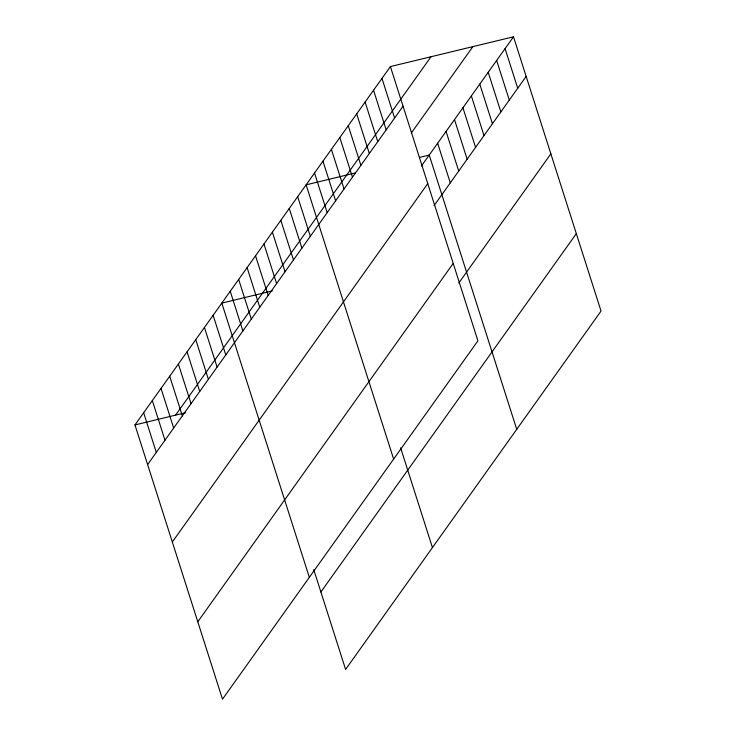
<?xml version="1.0" encoding="UTF-8"?>
<svg xmlns="http://www.w3.org/2000/svg" width="736" height="736" viewBox="0 0 736 736"><rect width="100%" height="100%" fill="white"/><g stroke="black" fill="none" stroke-linecap="round" stroke-linejoin="round"><path stroke-width="1.1" d="M390.402 66.571L477.922 340.823L222.493 699.2L134.964 424.948L390.402 66.571L513.507 36.8L601.036 311.052L345.598 669.429L313.766 569.664M175.591 415.122L431.029 56.746M147.614 464.582L403.043 106.205M411.286 133.05L472.88 46.626M421.434 165.977L513.507 36.8M172.325 542L427.754 183.632M434.084 205.611L526.157 76.424M197.782 621.773L453.22 263.396M458.795 283.029L550.868 153.852M320.887 592.002L576.325 233.625M355.543 172.886L306.112 184.837L393.631 459.089M419.594 157.394L429.217 155.066L516.736 429.309M272.357 290.876L221.812 303.103L309.341 577.355M134.964 424.948L185.509 412.73M505.08 48.622L517.721 88.256M496.653 60.453L509.294 100.078M488.216 72.275L500.866 111.909M479.789 84.106L492.439 123.731M471.362 95.928L484.012 135.562M462.935 107.76L475.576 147.384M454.498 119.582L467.148 159.215M446.071 131.413L458.721 171.037M437.644 143.235L450.294 182.868M381.975 78.402L394.616 118.027M373.538 90.224L386.188 129.858M365.111 102.056L377.761 141.68M356.684 113.878L369.334 153.511M348.257 125.709L360.898 165.333M339.82 137.531L352.47 177.164M331.393 149.362L344.043 188.986M322.966 161.184L335.616 200.818M314.539 173.015L327.18 212.64M400.605 447.819L432.446 547.575M297.675 196.668L310.325 236.293M289.248 208.49L301.898 248.115M280.821 220.322L293.471 259.946M272.394 232.144L285.034 271.768M263.957 243.975L276.607 283.599M255.53 255.797L268.18 295.421M247.103 267.628L259.753 307.252M238.676 279.45L251.316 319.074M230.248 291.281L242.889 330.906M213.127 315.284L225.777 354.918M204.442 327.474L217.092 367.098M195.758 339.655L208.408 379.288M187.073 351.845L199.723 391.469M178.388 364.026L191.038 403.65M169.703 376.216L182.353 415.84M161.018 388.396L173.668 428.021M152.334 400.577L164.984 440.211M143.649 412.767L156.299 452.392"/></g></svg>
